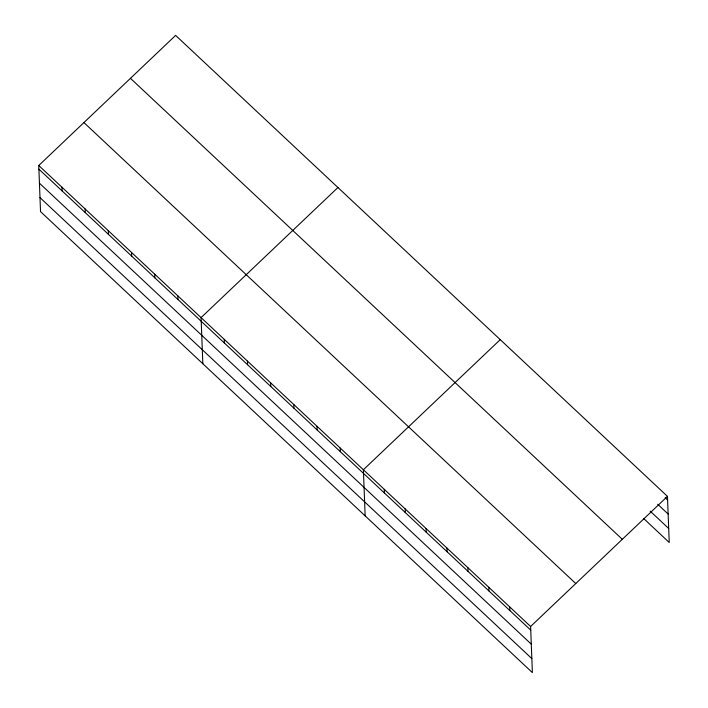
<?xml version="1.0" encoding="UTF-8"?>
<svg xmlns="http://www.w3.org/2000/svg" width="708" height="708" viewBox="0 0 708 708"><rect width="100%" height="100%" fill="white"/><g stroke="black" fill="none" stroke-linecap="round" stroke-linejoin="round"><path stroke-width="1.06" d="M38.763 165.504L530.611 626.491L532.381 672.6L40.533 211.621L38.763 165.504L175.619 35.4L667.467 496.379L669.237 542.496L643.51 518.38M337.928 187.523L201.072 317.626L202.842 363.744M500.237 339.645L363.381 469.758L365.151 515.866M530.611 626.491L667.467 496.379M665.193 497.786L667.609 500.043M657.697 504.255L668.148 514.052M650.21 511.149L668.697 528.487M130.458 78.331L622.305 539.319M83.925 122.573L575.772 583.551M38.905 169.168L530.752 630.147M39.436 183.177L531.292 644.156M39.993 197.612L531.841 658.59M509.707 606.898L509.849 610.562M488.803 587.304L488.945 590.968M467.9 567.71L468.041 571.374M446.996 548.125L447.137 551.78M426.092 528.531L426.234 532.195M405.188 508.937L405.33 512.601M384.285 489.343L384.426 493.007M340.194 448.022L340.336 451.686M317.007 426.287L317.149 429.951M293.82 404.56L293.962 408.215M270.633 382.824L270.775 386.488M247.446 361.098L247.588 364.753M224.259 339.362L224.401 343.026M177.885 295.9L178.027 299.555M154.698 274.164L154.84 277.828M131.511 252.437L131.653 256.092M108.324 230.702L108.466 234.366M85.137 208.966L85.279 212.63M61.95 187.239L62.092 190.903"/></g></svg>
